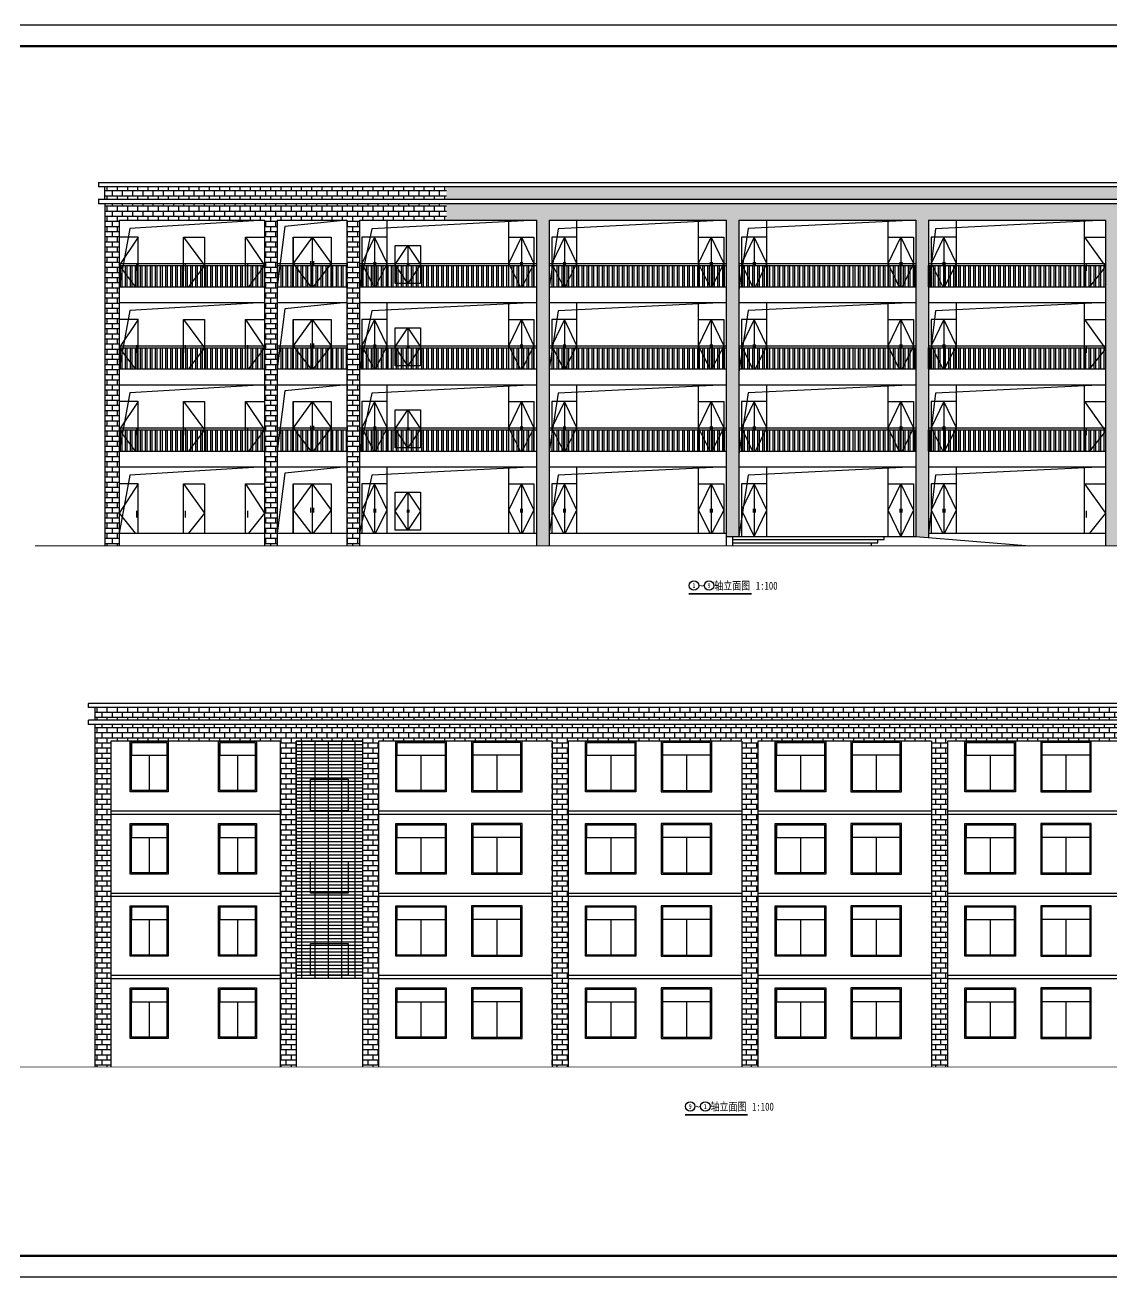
# Model space of a CAD drawing. Extents: x 28773 to 175644, y 7355 to 486294.
# Drawn here: x 76408 to 127974, y 68551 to 127951 of the extents above; entities that cross this region are included whole.
import ezdxf
from ezdxf.enums import TextEntityAlignment as Align

# ---------------------------------------------------------------- set-up
doc = ezdxf.new("R2010")
doc.units = 0
doc.header["$LTSCALE"] = 1000
doc.header["$MEASUREMENT"] = 0
for name, color, linetype in [('DIM_SYMB', 3, 'Continuous'), ('PUB_TEXT', 7, 'Continuous'), ('TWT_TITLE', 7, 'Continuous'), ('WALL', 2, 'Continuous')]:
    doc.layers.add(name, color=color, linetype=linetype)
doc.styles.add('-宋体', font='', dxfattribs={"width": 0.8})
doc.styles.get('-宋体').set_extended_font_data('SimSun')
pattern_1 = [(0, (0, 0), (0, 242.6208), []), (90, (0, 0), (-242.6208, 242.6208), [242.6208, -242.6208])]

msp = doc.modelspace()

# ---------------------------------------------------------------- hatches: boundary and pattern name
h = msp.add_hatch()
h.set_pattern_fill('AR-B816', color=253, scale=200)
h.set_pattern_definition(pattern_1)
h.paths.add_polyline_path([(85861, 119487), (80194, 119487), (80194, 103237), (80874, 103237), (80874, 118687), (85861, 118687)])
h.paths.add_polyline_path([(85861, 120287), (80194, 120287), (80194, 119687), (85861, 119687)])
h = msp.add_hatch()
h.set_pattern_fill('AR-B816', color=253, scale=200)
h.set_pattern_definition(pattern_1)
h.paths.add_polyline_path([(96396, 120287), (85861, 120287), (85861, 119687), (96396, 119687)])
h.paths.add_polyline_path([(96396, 119487), (85861, 119487), (85861, 118687), (87774, 118687), (87774, 103237), (88374, 103237), (88374, 118687), (91674, 118687), (91674, 103237), (92274, 103237), (92274, 118687), (96396, 118687)])
h = msp.add_hatch()
h.set_pattern_fill('AR-B816', color=253, scale=200)
h.set_pattern_definition(pattern_1)
h.paths.add_polyline_path([(105354, 119487), (96396, 119487), (96396, 118687), (100674, 118687), (100674, 103237), (101274, 103237), (101274, 118687), (105354, 118687)])
h.paths.add_polyline_path([(105354, 120287), (96396, 120287), (96396, 119687), (105354, 119687)])
h.paths.add_polyline_path([(141054, 120287), (105354, 120287), (105354, 119687), (141054, 119687)])
h.paths.add_polyline_path([(141054, 119487), (105354, 119487), (105354, 118687), (109674, 118687), (109674, 103687), (110274, 103687), (110274, 118687), (118674, 118687), (118674, 103687), (119274, 103637), (119274, 118687), (127674, 118687), (127674, 103237), (128274, 103237), (128274, 118687), (131574, 118687), (131574, 103237), (132174, 103237), (132174, 118687), (140374, 118687), (140374, 103237), (141054, 103237)])
h = msp.add_hatch()
h.set_pattern_fill('AR-B816', color=253, scale=200)
h.set_pattern_definition(pattern_1)
h.paths.add_polyline_path([(85059, 95565), (79713, 95565), (79713, 94965), (85059, 94965)])
h.paths.add_polyline_path([(85059, 94765), (79713, 94765), (79713, 78515), (80473, 78515), (80473, 93965), (85059, 93965)])
h = msp.add_hatch()
h.set_pattern_fill('AR-B816', color=253, scale=200)
h.set_pattern_definition(pattern_1)
h.paths.add_polyline_path([(97050, 94765), (85059, 94765), (85059, 93965), (88513, 93965), (88513, 78515), (89273, 78515), (89273, 93965), (92413, 93965), (92413, 82715), (92413, 78515), (93173, 78515), (93173, 93965), (97050, 93965)])
h.paths.add_polyline_path([(97050, 95565), (85059, 95565), (85059, 94965), (97050, 94965)])
h = msp.add_hatch()
h.set_pattern_fill('AR-B816', color=253, scale=200)
h.set_pattern_definition(pattern_1)
h.paths.add_polyline_path([(118591, 95565), (97050, 95565), (97050, 94965), (118591, 94965)])
h.paths.add_polyline_path([(118591, 94765), (97050, 94765), (97050, 93965), (101413, 93965), (101413, 78515), (102173, 78515), (102173, 93965), (110413, 93965), (110413, 78515), (111173, 78515), (111173, 93965), (118591, 93965)])
h = msp.add_hatch()
h.set_pattern_fill('AR-B816', color=253, scale=200)
h.set_pattern_definition(pattern_1)
h.paths.add_polyline_path([(136070, 95565), (118591, 95565), (118591, 94965), (136070, 94965)])
h.paths.add_polyline_path([(140573, 95565), (136070, 95565), (136070, 94965), (140573, 94965)])
h.paths.add_polyline_path([(140573, 94765), (136070, 94765), (136070, 93965), (139813, 93965), (139813, 78515), (140573, 78515)])
h.paths.add_polyline_path([(136070, 94765), (118591, 94765), (118591, 93965), (119413, 93965), (119413, 78515), (120173, 78515), (120173, 93965), (128413, 93965), (128413, 78515), (129173, 78515), (129173, 93965), (132313, 93965), (132313, 82715), (132313, 78515), (133073, 78515), (133073, 93965), (136070, 93965)])
h = msp.add_hatch()
h.set_pattern_fill('GRATE', color=253, scale=200)
h.set_pattern_definition([(0, (0, 0), (0, 158.75), []), (90, (0, 0), (-635, 4e-14), [])])
h.paths.add_polyline_path([(89273, 93965), (92413, 93965), (92413, 82715), (89273, 82715)])
at = {"layer": 'WALL', "ltscale": 10}
h = msp.add_hatch(dxfattribs=at)
h.set_pattern_fill('ANSI32', color=5, scale=50, angle=45, style=0)
h.set_pattern_definition([(90, (-11033308.64, 10249561.42), (-238.125, 1e-14), []), (90, (-11033229.26, 10249640.8), (-238.125, 1e-14), [])])
h.paths.add_polyline_path([(140374, 116537), (132174, 116537), (132174, 115537), (140374, 115537)])
h.paths.add_polyline_path([(131574, 116537), (128274, 116537), (128274, 115537), (131574, 115537)])
h.paths.add_polyline_path([(127674, 116537), (119274, 116537), (119274, 115537), (127674, 115537)])
h.paths.add_polyline_path([(118674, 116537), (110274, 116537), (110274, 115537), (118674, 115537)])
h.paths.add_polyline_path([(109674, 116537), (101274, 116537), (101274, 115537), (109674, 115537)])
h.paths.add_polyline_path([(100674, 116537), (92274, 116537), (92274, 115537), (100674, 115537)])
h.paths.add_polyline_path([(91674, 116537), (88374, 116537), (88374, 115537), (91674, 115537)])
h.paths.add_polyline_path([(87774, 116537), (80874, 116537), (80874, 115537), (87774, 115537)])
h = msp.add_hatch(dxfattribs=at)
h.set_pattern_fill('ANSI32', color=5, scale=50, angle=45, style=0)
h.set_pattern_definition([(90, (-11033308.64, 10245661.42), (-238.125, 1e-14), []), (90, (-11033229.26, 10245740.8), (-238.125, 1e-14), [])])
h.paths.add_polyline_path([(140374, 112637), (132174, 112637), (132174, 111637), (140374, 111637)])
h.paths.add_polyline_path([(131574, 112637), (128274, 112637), (128274, 111637), (131574, 111637)])
h.paths.add_polyline_path([(127674, 112637), (119274, 112637), (119274, 111637), (127674, 111637)])
h.paths.add_polyline_path([(118674, 112637), (110274, 112637), (110274, 111637), (118674, 111637)])
h.paths.add_polyline_path([(109674, 112637), (101274, 112637), (101274, 111637), (109674, 111637)])
h.paths.add_polyline_path([(100674, 112637), (92274, 112637), (92274, 111637), (100674, 111637)])
h.paths.add_polyline_path([(91674, 112637), (88374, 112637), (88374, 111637), (91674, 111637)])
h.paths.add_polyline_path([(87774, 112637), (80874, 112637), (80874, 111637), (87774, 111637)])
h = msp.add_hatch(dxfattribs=at)
h.set_pattern_fill('ANSI32', color=5, scale=50, angle=45, style=0)
h.set_pattern_definition([(90, (-11033308.64, 10241761.42), (-238.125, 1e-14), []), (90, (-11033229.26, 10241840.8), (-238.125, 1e-14), [])])
h.paths.add_polyline_path([(132174, 108737), (132174, 107737), (140374, 107737), (140374, 108737)])
h.paths.add_polyline_path([(128274, 108737), (128274, 107737), (131574, 107737), (131574, 108737)])
h.paths.add_polyline_path([(119274, 108737), (119274, 107737), (127674, 107737), (127674, 108737)])
h.paths.add_polyline_path([(110274, 108737), (110274, 107737), (118674, 107737), (118674, 108737)])
h.paths.add_polyline_path([(109674, 107737), (109674, 108737), (101274, 108737), (101274, 107737)])
h.paths.add_polyline_path([(100674, 107737), (100674, 108737), (92274, 108737), (92274, 107737)])
h.paths.add_polyline_path([(88374, 108737), (88374, 107737), (91674, 107737), (91674, 108737)])
h.paths.add_polyline_path([(87774, 107737), (87774, 108737), (80874, 108737), (80874, 107737)])

# ---------------------------------------------------------------- linework, layer by layer
at = {"const_width": 40}
for points in [[(80194, 103237), (80194, 119487), (79894, 119487), (79894, 119687), (80194, 119687), (80194, 120287), (79894, 120287), (79894, 120487), (141354, 120487), (141354, 120287), (141054, 120287), (141054, 119687), (141354, 119687), (141354, 119487), (141054, 119487), (141054, 103237)], [(79713, 78515), (79713, 94765), (79413, 94765), (79413, 94965), (79713, 94965), (79713, 95565), (79413, 95565), (79413, 95765), (140873, 95765), (140873, 95565), (140573, 95565), (140573, 94965), (140873, 94965), (140873, 94765), (140573, 94765), (140573, 78515)], [(144978, 78515), (75816, 78515)]]:
    msp.add_lwpolyline(points, dxfattribs=at)
for points in [[(93594, 117887), (93594, 118687)], [(99354, 117887), (99354, 118687)], [(102594, 117887), (102594, 118687)], [(108354, 117887), (108354, 118687)], [(111594, 117887), (111594, 118687)], [(117354, 117887), (117354, 118687)], [(120594, 117887), (120594, 118687)], [(126674, 117887), (126674, 118687)], [(89124, 117887), (89124, 115537)], [(90924, 117887), (90924, 115537)], [(94539, 116645), (94539, 116526)], [(94609, 116645), (94609, 116526)], [(93594, 113987), (93594, 114787)], [(99354, 113987), (99354, 114787)], [(102594, 113987), (102594, 114787)], [(108354, 113987), (108354, 114787)], [(111594, 113987), (111594, 114787)], [(117354, 113987), (117354, 114787)], [(120594, 113987), (120594, 114787)], [(126674, 113987), (126674, 114787)], [(89124, 113987), (89124, 111637)], [(90924, 113987), (90924, 111637)], [(94539, 112745), (94539, 112626)], [(94609, 112745), (94609, 112626)], [(93594, 110087), (93594, 110887)], [(99354, 110087), (99354, 110887)], [(102594, 110087), (102594, 110887)], [(108354, 110087), (108354, 110887)], [(111594, 110087), (111594, 110887)], [(117354, 110087), (117354, 110887)], [(120594, 110087), (120594, 110887)], [(126674, 110087), (126674, 110887)], [(89124, 110087), (89124, 107737)], [(90924, 110087), (90924, 107737)], [(94539, 108845), (94539, 108726)], [(94609, 108845), (94609, 108726)], [(93594, 106187), (93594, 106987)], [(99354, 106187), (99354, 106987)], [(102594, 106187), (102594, 106987)], [(108354, 106187), (108354, 106987)], [(111594, 106187), (111594, 106987)], [(117354, 106187), (117354, 106987)], [(120594, 106187), (120594, 106987)], [(126674, 106187), (126674, 106987)], [(89124, 106187), (89124, 103837)], [(90924, 106187), (90924, 103837)], [(94539, 104945), (94539, 104826)], [(94609, 104945), (94609, 104826)], [(109974, 103687), (109974, 103237)], [(116574, 103237), (116574, 103387), (116874, 103387), (116874, 103537), (117174, 103537), (117174, 103687)], [(118674, 103687), (124074, 103237)], [(80473, 90665), (88513, 90665)], [(80473, 90515), (88513, 90515)], [(93173, 90665), (101413, 90665)], [(93173, 90515), (101413, 90515)], [(102173, 90665), (110413, 90665)], [(102173, 90515), (110413, 90515)], [(111173, 90665), (119413, 90665)], [(111173, 90515), (119413, 90515)], [(120173, 90665), (128413, 90665)], [(120173, 90515), (128413, 90515)], [(80473, 86765), (88513, 86765)], [(93173, 86765), (101413, 86765)], [(102173, 86765), (110413, 86765)], [(111173, 86765), (119413, 86765)], [(120173, 86765), (128413, 86765)], [(80473, 86615), (88513, 86615)], [(93173, 86615), (101413, 86615)], [(102173, 86615), (110413, 86615)], [(111173, 86615), (119413, 86615)], [(120173, 86615), (128413, 86615)], [(80473, 82865), (88513, 82865)], [(80473, 82715), (88513, 82715)], [(93173, 82865), (101413, 82865)], [(93173, 82715), (101413, 82715)], [(102173, 82865), (110413, 82865)], [(102173, 82715), (110413, 82715)], [(111173, 82865), (119413, 82865)], [(111173, 82715), (119413, 82715)], [(120173, 82865), (128413, 82865)], [(120173, 82715), (128413, 82715)]]:
    msp.add_lwpolyline(points)
msp.add_lwpolyline([(89273, 93965), (92413, 93965), (92413, 82715), (89273, 82715)], close=True)
at = {"layer": 'DIM_SYMB', "color": 3, "const_width": 70}
for points in [[(107894, 100961), (110877, 100961)], [(107716, 76244), (110699, 76244)]]:
    msp.add_lwpolyline(points, dxfattribs=at)
at = {"layer": 'PUB_TEXT', "color": 3}
for centre in [(108144, 101358), (108860, 101358), (107966, 76641), (108682, 76641)]:
    msp.add_circle(centre, 225, dxfattribs=at)
at = {"layer": 'TWT_TITLE'}
msp.add_lwpolyline([(70544, 68551), (154644, 68551), (154644, 127951), (70544, 127951)], close=True, dxfattribs=at)
at = {"layer": 'TWT_TITLE', "const_width": 100}
msp.add_lwpolyline([(73044, 69551), (153644, 69551), (153644, 126951), (73044, 126951)], close=True, dxfattribs=at)
at = {"layer": 'WALL', "ltscale": 10}
for p, q in [((79894, 120487), (141354, 120487)), ((79894, 120487), (79894, 120287)), ((79894, 120287), (141354, 120287)), ((80194, 120487), (141354, 120487)), ((80194, 120487), (141354, 120487)), ((80194, 120487), (141354, 120487)), ((80194, 119687), (80194, 120287)), ((79894, 119687), (80194, 119687)), ((79894, 119687), (141354, 119687)), ((79894, 119687), (79894, 119487)), ((79894, 119487), (141354, 119487)), ((80194, 119487), (80194, 103237)), ((80874, 118687), (87774, 118687)), ((80874, 118687), (80874, 103237)), ((87774, 118687), (87774, 103237)), ((88374, 118687), (91674, 118687)), ((88374, 118687), (88374, 103237)), ((91674, 118687), (91674, 103237)), ((92274, 118687), (100674, 118687)), ((92274, 118687), (92274, 103237)), ((100674, 118687), (100674, 103237)), ((101274, 118687), (109674, 118687)), ((101274, 118687), (101274, 103237)), ((109674, 118687), (109674, 103237)), ((110274, 118687), (118674, 118687)), ((110274, 118687), (110274, 103687)), ((118674, 118687), (118674, 103687)), ((119274, 118687), (127674, 118687)), ((119274, 118687), (119274, 103637)), ((127674, 118687), (127674, 103237)), ((80874, 114787), (87774, 114787)), ((88374, 114787), (91674, 114787)), ((92274, 114787), (100674, 114787)), ((101274, 114787), (109674, 114787)), ((110274, 114787), (118674, 114787)), ((119274, 114787), (127674, 114787)), ((80874, 110887), (87774, 110887)), ((88374, 110887), (91674, 110887)), ((92274, 110887), (100674, 110887)), ((101274, 110887), (109674, 110887)), ((110274, 110887), (118674, 110887)), ((119274, 110887), (127674, 110887)), ((80874, 106987), (87774, 106987)), ((88374, 106987), (91674, 106987)), ((92274, 106987), (100674, 106987)), ((101274, 106987), (109674, 106987)), ((110274, 106987), (118674, 106987)), ((119274, 106987), (127674, 106987)), ((80874, 103837), (87774, 103837)), ((88374, 103837), (91674, 103837)), ((92274, 103837), (100674, 103837)), ((101274, 103837), (109674, 103837)), ((109674, 103687), (118674, 103687)), ((119274, 103837), (127674, 103837)), ((140573, 95765), (79413, 95765)), ((140573, 95765), (79413, 95765)), ((140573, 95765), (79413, 95765)), ((140873, 95765), (79413, 95765)), ((79413, 95565), (79413, 95765)), ((140873, 95565), (79413, 95565)), ((79713, 95565), (79713, 94965)), ((140873, 94965), (79413, 94965)), ((79413, 94765), (79413, 94965)), ((140873, 94765), (79413, 94765)), ((79713, 94765), (79713, 78515)), ((88513, 93965), (80473, 93965)), ((80473, 93965), (80473, 78515)), ((88513, 93965), (88513, 78515)), ((92413, 93965), (89273, 93965)), ((89273, 93965), (89273, 78515)), ((92413, 93965), (92413, 78515)), ((101413, 93965), (93173, 93965)), ((93173, 93965), (93173, 78515)), ((101413, 93965), (101413, 78515)), ((110413, 93965), (102173, 93965)), ((102173, 93965), (102173, 78515)), ((110413, 93965), (110413, 78515)), ((119413, 93965), (111173, 93965)), ((111173, 93965), (111173, 78515)), ((119413, 93965), (119413, 78515)), ((128413, 93965), (120173, 93965)), ((120173, 93965), (120173, 78515))]:
    msp.add_line(p, q, dxfattribs=at)
at = {"layer": 'WALL', "color": 5, "ltscale": 10}
for p, q in [((80874, 116637), (87774, 116637)), ((80874, 116537), (87774, 116537)), ((88374, 116637), (91674, 116637)), ((88374, 116537), (91674, 116537)), ((92274, 116637), (100674, 116637)), ((92274, 116537), (100674, 116537)), ((101274, 116637), (109674, 116637)), ((101274, 116537), (109674, 116537)), ((110274, 116637), (118674, 116637)), ((110274, 116537), (118674, 116537)), ((119274, 116637), (127674, 116637)), ((119274, 116537), (127674, 116537)), ((80874, 115537), (87774, 115537)), ((88374, 115537), (91674, 115537)), ((92274, 115537), (100674, 115537)), ((101274, 115537), (109674, 115537)), ((110274, 115537), (118674, 115537)), ((119274, 115537), (127674, 115537)), ((80874, 112737), (87774, 112737)), ((80874, 112637), (87774, 112637)), ((88374, 112737), (91674, 112737)), ((88374, 112637), (91674, 112637)), ((92274, 112737), (100674, 112737)), ((92274, 112637), (100674, 112637)), ((101274, 112737), (109674, 112737)), ((101274, 112637), (109674, 112637)), ((110274, 112737), (118674, 112737)), ((110274, 112637), (118674, 112637)), ((119274, 112737), (127674, 112737)), ((119274, 112637), (127674, 112637)), ((80874, 111637), (87774, 111637)), ((88374, 111637), (91674, 111637)), ((92274, 111637), (100674, 111637)), ((101274, 111637), (109674, 111637)), ((110274, 111637), (118674, 111637)), ((119274, 111637), (127674, 111637)), ((80874, 108837), (87774, 108837)), ((80874, 108737), (87774, 108737)), ((88374, 108837), (91674, 108837)), ((88374, 108737), (91674, 108737)), ((92274, 108837), (100674, 108837)), ((92274, 108737), (100674, 108737)), ((101274, 108837), (109674, 108837)), ((101274, 108737), (109674, 108737)), ((110274, 108837), (118674, 108837)), ((110274, 108737), (118674, 108737)), ((119274, 108837), (127674, 108837)), ((119274, 108737), (127674, 108737)), ((80874, 107737), (87774, 107737)), ((88374, 107737), (91674, 107737)), ((92274, 107737), (100674, 107737)), ((101274, 107737), (109674, 107737)), ((110274, 107737), (118674, 107737)), ((119274, 107737), (127674, 107737))]:
    msp.add_line(p, q, dxfattribs=at)
at = {"layer": 'WALL', "color": 7, "ltscale": 10}
for p, q in [((109674, 103687), (118674, 103687)), ((109974, 103537), (117174, 103537)), ((109974, 103387), (116874, 103387))]:
    msp.add_line(p, q, dxfattribs=at)
at = {"layer": 'WALL', "color": 4, "ltscale": 10}
for p, q in [((81453, 93905), (81453, 93305)), ((85653, 93905), (85653, 93305)), ((94053, 93905), (94053, 93305)), ((99933, 93905), (99933, 93305)), ((103053, 93905), (103053, 93305)), ((108933, 93905), (108933, 93305)), ((112053, 93905), (112053, 93305)), ((117933, 93905), (117933, 93305)), ((121053, 93905), (121053, 93305)), ((126933, 93905), (126933, 93305)), ((81453, 93305), (83133, 93305)), ((82293, 93305), (82293, 91625)), ((85653, 93305), (87333, 93305)), ((86493, 93305), (86493, 91625)), ((94053, 93305), (96333, 93305)), ((95193, 93305), (95193, 91625)), ((99933, 93305), (97653, 93305)), ((98793, 93305), (98793, 91625)), ((103053, 93305), (105333, 93305)), ((104193, 93305), (104193, 91625)), ((108933, 93305), (106653, 93305)), ((107793, 93305), (107793, 91625)), ((112053, 93305), (114333, 93305)), ((113193, 93305), (113193, 91625)), ((117933, 93305), (115653, 93305)), ((116793, 93305), (116793, 91625)), ((121053, 93305), (123333, 93305)), ((122193, 93305), (122193, 91625)), ((126933, 93305), (124653, 93305)), ((125793, 93305), (125793, 91625)), ((81453, 90005), (81453, 89405)), ((85653, 90005), (85653, 89405)), ((94053, 90005), (94053, 89405)), ((99933, 90005), (99933, 89405)), ((103053, 90005), (103053, 89405)), ((108933, 90005), (108933, 89405)), ((112053, 90005), (112053, 89405)), ((117933, 90005), (117933, 89405)), ((121053, 90005), (121053, 89405)), ((126933, 90005), (126933, 89405)), ((81453, 89405), (83133, 89405)), ((82293, 89405), (82293, 87725)), ((85653, 89405), (87333, 89405)), ((86493, 89405), (86493, 87725)), ((94053, 89405), (96333, 89405)), ((95193, 89405), (95193, 87725)), ((99933, 89405), (97653, 89405)), ((98793, 89405), (98793, 87725)), ((103053, 89405), (105333, 89405)), ((104193, 89405), (104193, 87725)), ((108933, 89405), (106653, 89405)), ((107793, 89405), (107793, 87725)), ((112053, 89405), (114333, 89405)), ((113193, 89405), (113193, 87725)), ((117933, 89405), (115653, 89405)), ((116793, 89405), (116793, 87725)), ((121053, 89405), (123333, 89405)), ((122193, 89405), (122193, 87725)), ((126933, 89405), (124653, 89405)), ((125793, 89405), (125793, 87725)), ((81453, 86105), (81453, 85505)), ((85653, 86105), (85653, 85505)), ((94053, 86105), (94053, 85505)), ((99933, 86105), (99933, 85505)), ((103053, 86105), (103053, 85505)), ((108933, 86105), (108933, 85505)), ((112053, 86105), (112053, 85505)), ((117933, 86105), (117933, 85505)), ((121053, 86105), (121053, 85505)), ((126933, 86105), (126933, 85505)), ((81453, 85505), (83133, 85505)), ((82293, 85505), (82293, 83825)), ((85653, 85505), (87333, 85505)), ((86493, 85505), (86493, 83825)), ((94053, 85505), (96333, 85505)), ((95193, 85505), (95193, 83825)), ((99933, 85505), (97653, 85505)), ((98793, 85505), (98793, 83825)), ((103053, 85505), (105333, 85505)), ((104193, 85505), (104193, 83825)), ((108933, 85505), (106653, 85505)), ((107793, 85505), (107793, 83825)), ((112053, 85505), (114333, 85505)), ((113193, 85505), (113193, 83825)), ((117933, 85505), (115653, 85505)), ((116793, 85505), (116793, 83825)), ((121053, 85505), (123333, 85505)), ((122193, 85505), (122193, 83825)), ((126933, 85505), (124653, 85505)), ((125793, 85505), (125793, 83825)), ((81453, 82205), (81453, 81605)), ((85653, 82205), (85653, 81605)), ((94053, 82205), (94053, 81605)), ((99933, 82205), (99933, 81605)), ((103053, 82205), (103053, 81605)), ((108933, 82205), (108933, 81605)), ((112053, 82205), (112053, 81605)), ((117933, 82205), (117933, 81605)), ((121053, 82205), (121053, 81605)), ((126933, 82205), (126933, 81605)), ((81453, 81605), (83133, 81605)), ((82293, 81605), (82293, 79925)), ((85653, 81605), (87333, 81605)), ((86493, 81605), (86493, 79925)), ((94053, 81605), (96333, 81605)), ((95193, 81605), (95193, 79925)), ((99933, 81605), (97653, 81605)), ((98793, 81605), (98793, 79925)), ((103053, 81605), (105333, 81605)), ((104193, 81605), (104193, 79925)), ((108933, 81605), (106653, 81605)), ((107793, 81605), (107793, 79925)), ((112053, 81605), (114333, 81605)), ((113193, 81605), (113193, 79925)), ((117933, 81605), (115653, 81605)), ((116793, 81605), (116793, 79925)), ((121053, 81605), (123333, 81605)), ((122193, 81605), (122193, 79925)), ((126933, 81605), (124653, 81605)), ((125793, 81605), (125793, 79925))]:
    msp.add_line(p, q, dxfattribs=at)
at = {"layer": 'WALL', "ltscale": 10}
for points in [[(87774, 118687), (81385, 118299), (80874, 115537)], [(91674, 118687), (88741, 118390), (88374, 115537)], [(100674, 118687), (92860, 118287), (92274, 115537)], [(109674, 118687), (101704, 118287), (101274, 115537)], [(118674, 118687), (110712, 118300), (110274, 115387)], [(127674, 118687), (119598, 118288), (119274, 115537)], [(87774, 114787), (81385, 114399), (80874, 111637)], [(91674, 114787), (88741, 114490), (88374, 111637)], [(100674, 114787), (92860, 114387), (92274, 111637)], [(109674, 114787), (101704, 114387), (101274, 111637)], [(118674, 114787), (110712, 114400), (110274, 111487)], [(127674, 114787), (119598, 114388), (119274, 111637)], [(87774, 110887), (81385, 110499), (80874, 107737)], [(91674, 110887), (88741, 110590), (88374, 107737)], [(100674, 110887), (92860, 110487), (92274, 107737)], [(109674, 110887), (101704, 110487), (101274, 107737)], [(118674, 110887), (110712, 110500), (110274, 107587)], [(127674, 110887), (119598, 110488), (119274, 107737)], [(87774, 106987), (81385, 106599), (80874, 103837)], [(91674, 106987), (88741, 106690), (88374, 103837)], [(100674, 106987), (92860, 106587), (92274, 103837)], [(109674, 106987), (101704, 106587), (101274, 103837)], [(118674, 106987), (110712, 106600), (110274, 103687)], [(127674, 106987), (119598, 106588), (119274, 103837)]]:
    msp.add_lwpolyline(points, dxfattribs=at)
at = {"layer": 'WALL', "color": 4, "ltscale": 10}
for points in [[(81774, 115537), (81774, 117887), (80874, 117887), (80874, 115537)], [(81774, 117887), (80874, 116537), (81634, 115537)], [(83924, 115537), (83924, 117887), (84924, 117887), (84924, 115537)], [(83924, 117887), (84924, 116537), (84164, 115537)], [(86874, 115537), (86874, 117887), (87774, 117887), (87774, 115537)], [(86874, 117887), (87774, 116537), (87014, 115537)], [(89124, 115537), (89124, 117887), (90924, 117887), (90924, 115537)], [(90024, 117887), (89124, 116637), (89967, 115537)], [(90024, 117887), (90024, 115537)], [(90024, 117887), (90924, 116637), (90081, 115537)], [(93594, 115537), (93594, 117887), (92394, 117887), (92394, 115537)], [(92994, 117887), (92394, 116637), (92956, 115537)], [(92994, 117887), (92994, 115537)], [(93032, 115537), (93594, 116637), (92994, 117887)], [(99354, 115537), (99354, 117887), (100554, 117887), (100554, 115537)], [(99916, 115537), (99354, 116637), (99954, 117887)], [(99954, 117887), (99954, 115537)], [(99954, 117887), (100554, 116637), (99992, 115537)], [(102594, 115537), (102594, 117887), (101394, 117887), (101394, 115537)], [(101994, 117887), (101394, 116637), (101956, 115537)], [(101994, 117887), (101994, 115537)], [(102032, 115537), (102594, 116637), (101994, 117887)], [(108354, 115537), (108354, 117887), (109554, 117887), (109554, 115537)], [(108916, 115537), (108354, 116637), (108954, 117887)], [(108954, 117887), (108954, 115537)], [(108954, 117887), (109554, 116637), (108992, 115537)], [(111594, 115537), (111594, 117887), (110394, 117887), (110394, 115537)], [(110994, 117887), (110394, 116637), (110922, 115537)], [(110994, 117887), (110994, 115537)], [(111066, 115537), (111594, 116637), (110994, 117887)], [(117354, 115537), (117354, 117887), (118554, 117887), (118554, 115537)], [(117882, 115537), (117354, 116637), (117954, 117887)], [(117954, 117887), (117954, 115537)], [(117954, 117887), (118554, 116637), (118026, 115537)], [(120594, 115537), (120594, 117887), (119394, 117887), (119394, 115537)], [(119994, 117887), (119394, 116637), (119956, 115537)], [(119994, 117887), (119994, 115537)], [(120032, 115537), (120594, 116637), (119994, 117887)], [(126674, 115537), (126674, 117887), (127674, 117887), (127674, 115537)], [(126674, 117887), (127674, 116487), (126914, 115537)], [(94574, 117487), (94574, 115687), (93974, 116587), (94574, 117487), (95174, 116587), (94574, 115687)], [(81691, 116658), (81691, 116292)], [(84007, 116658), (84007, 116292)], [(86957, 116658), (86957, 116292)], [(89957, 116740), (89957, 116529)], [(90091, 116740), (90091, 116529)], [(92948, 116695), (92948, 116527)], [(93040, 116695), (93040, 116527)], [(99908, 116695), (99908, 116527)], [(100000, 116695), (100000, 116527)], [(101948, 116695), (101948, 116527)], [(102040, 116695), (102040, 116527)], [(108908, 116695), (108908, 116527)], [(109000, 116695), (109000, 116527)], [(110948, 116695), (110948, 116527)], [(111040, 116695), (111040, 116527)], [(117908, 116695), (117908, 116527)], [(118000, 116695), (118000, 116527)], [(119948, 116695), (119948, 116527)], [(120040, 116695), (120040, 116527)], [(126757, 116608), (126757, 116292)], [(81774, 111637), (81774, 113987), (80874, 113987), (80874, 111637)], [(81774, 113987), (80874, 112637), (81634, 111637)], [(83924, 111637), (83924, 113987), (84924, 113987), (84924, 111637)], [(83924, 113987), (84924, 112637), (84164, 111637)], [(86874, 111637), (86874, 113987), (87774, 113987), (87774, 111637)], [(86874, 113987), (87774, 112637), (87014, 111637)], [(89124, 111637), (89124, 113987), (90924, 113987), (90924, 111637)], [(90024, 113987), (89124, 112737), (89967, 111637)], [(90024, 113987), (90024, 111637)], [(90024, 113987), (90924, 112737), (90081, 111637)], [(93594, 111637), (93594, 113987), (92394, 113987), (92394, 111637)], [(92994, 113987), (92394, 112737), (92956, 111637)], [(92994, 113987), (92994, 111637)], [(93032, 111637), (93594, 112737), (92994, 113987)], [(94574, 113587), (94574, 111787), (93974, 112687), (94574, 113587), (95174, 112687), (94574, 111787)], [(99354, 111637), (99354, 113987), (100554, 113987), (100554, 111637)], [(99916, 111637), (99354, 112737), (99954, 113987)], [(99954, 113987), (99954, 111637)], [(99954, 113987), (100554, 112737), (99992, 111637)], [(102594, 111637), (102594, 113987), (101394, 113987), (101394, 111637)], [(101994, 113987), (101394, 112737), (101956, 111637)], [(101994, 113987), (101994, 111637)], [(102032, 111637), (102594, 112737), (101994, 113987)], [(108354, 111637), (108354, 113987), (109554, 113987), (109554, 111637)], [(108916, 111637), (108354, 112737), (108954, 113987)], [(108954, 113987), (108954, 111637)], [(108954, 113987), (109554, 112737), (108992, 111637)], [(111594, 111637), (111594, 113987), (110394, 113987), (110394, 111637)], [(110994, 113987), (110394, 112737), (110922, 111637)], [(110994, 113987), (110994, 111637)], [(111066, 111637), (111594, 112737), (110994, 113987)], [(117354, 111637), (117354, 113987), (118554, 113987), (118554, 111637)], [(117882, 111637), (117354, 112737), (117954, 113987)], [(117954, 113987), (117954, 111637)], [(117954, 113987), (118554, 112737), (118026, 111637)], [(120594, 111637), (120594, 113987), (119394, 113987), (119394, 111637)], [(119994, 113987), (119394, 112737), (119956, 111637)], [(119994, 113987), (119994, 111637)], [(120032, 111637), (120594, 112737), (119994, 113987)], [(126674, 111637), (126674, 113987), (127674, 113987), (127674, 111637)], [(126674, 113987), (127674, 112587), (126914, 111637)], [(81691, 112758), (81691, 112392)], [(84007, 112758), (84007, 112392)], [(86957, 112758), (86957, 112392)], [(89957, 112840), (89957, 112629)], [(90091, 112840), (90091, 112629)], [(92948, 112795), (92948, 112627)], [(93040, 112795), (93040, 112627)], [(99908, 112795), (99908, 112627)], [(100000, 112795), (100000, 112627)], [(101948, 112795), (101948, 112627)], [(102040, 112795), (102040, 112627)], [(108908, 112795), (108908, 112627)], [(109000, 112795), (109000, 112627)], [(110948, 112795), (110948, 112627)], [(111040, 112795), (111040, 112627)], [(117908, 112795), (117908, 112627)], [(118000, 112795), (118000, 112627)], [(119948, 112795), (119948, 112627)], [(120040, 112795), (120040, 112627)], [(126757, 112708), (126757, 112392)], [(81774, 107737), (81774, 110087), (80874, 110087), (80874, 107737)], [(81774, 110087), (80874, 108737), (81634, 107737)], [(83924, 107737), (83924, 110087), (84924, 110087), (84924, 107737)], [(83924, 110087), (84924, 108737), (84164, 107737)], [(86874, 107737), (86874, 110087), (87774, 110087), (87774, 107737)], [(86874, 110087), (87774, 108737), (87014, 107737)], [(89124, 107737), (89124, 110087), (90924, 110087), (90924, 107737)], [(90024, 110087), (89124, 108837), (89967, 107737)], [(90024, 110087), (90024, 107737)], [(90024, 110087), (90924, 108837), (90081, 107737)], [(93594, 107737), (93594, 110087), (92394, 110087), (92394, 107737)], [(92994, 110087), (92394, 108837), (92956, 107737)], [(92994, 110087), (92994, 107737)], [(93032, 107737), (93594, 108837), (92994, 110087)], [(99354, 107737), (99354, 110087), (100554, 110087), (100554, 107737)], [(99916, 107737), (99354, 108837), (99954, 110087)], [(99954, 110087), (99954, 107737)], [(99954, 110087), (100554, 108837), (99992, 107737)], [(102594, 107737), (102594, 110087), (101394, 110087), (101394, 107737)], [(101994, 110087), (101394, 108837), (101956, 107737)], [(101994, 110087), (101994, 107737)], [(102032, 107737), (102594, 108837), (101994, 110087)], [(108354, 107737), (108354, 110087), (109554, 110087), (109554, 107737)], [(108916, 107737), (108354, 108837), (108954, 110087)], [(108954, 110087), (108954, 107737)], [(108954, 110087), (109554, 108837), (108992, 107737)], [(111594, 107737), (111594, 110087), (110394, 110087), (110394, 107737)], [(110994, 110087), (110394, 108837), (110922, 107737)], [(110994, 110087), (110994, 107737)], [(111066, 107737), (111594, 108837), (110994, 110087)], [(117354, 107737), (117354, 110087), (118554, 110087), (118554, 107737)], [(117882, 107737), (117354, 108837), (117954, 110087)], [(117954, 110087), (117954, 107737)], [(117954, 110087), (118554, 108837), (118026, 107737)], [(120594, 107737), (120594, 110087), (119394, 110087), (119394, 107737)], [(119994, 110087), (119394, 108837), (119956, 107737)], [(119994, 110087), (119994, 107737)], [(120032, 107737), (120594, 108837), (119994, 110087)], [(126674, 107737), (126674, 110087), (127674, 110087), (127674, 107737)], [(126674, 110087), (127674, 108687), (126914, 107737)], [(94574, 109687), (94574, 107887), (93974, 108787), (94574, 109687), (95174, 108787), (94574, 107887)], [(81691, 108858), (81691, 108492)], [(84007, 108858), (84007, 108492)], [(86957, 108858), (86957, 108492)], [(89957, 108940), (89957, 108729)], [(90091, 108940), (90091, 108729)], [(92948, 108895), (92948, 108727)], [(93040, 108895), (93040, 108727)], [(99908, 108895), (99908, 108727)], [(100000, 108895), (100000, 108727)], [(101948, 108895), (101948, 108727)], [(102040, 108895), (102040, 108727)], [(108908, 108895), (108908, 108727)], [(109000, 108895), (109000, 108727)], [(110948, 108895), (110948, 108727)], [(111040, 108895), (111040, 108727)], [(117908, 108895), (117908, 108727)], [(118000, 108895), (118000, 108727)], [(119948, 108895), (119948, 108727)], [(120040, 108895), (120040, 108727)], [(126757, 108808), (126757, 108492)], [(81774, 103837), (81774, 106187), (80874, 106187), (80874, 103837)], [(81774, 106187), (80874, 104787), (81634, 103837)], [(83924, 103837), (83924, 106187), (84924, 106187), (84924, 103837)], [(83924, 106187), (84924, 104787), (84164, 103837)], [(86874, 103837), (86874, 106187), (87774, 106187), (87774, 103837)], [(86874, 106187), (87774, 104787), (87014, 103837)], [(89124, 103837), (89124, 106187), (90924, 106187), (90924, 103837)], [(90024, 106187), (89124, 104937), (89967, 103837)], [(90024, 106187), (90024, 103837)], [(90024, 106187), (90924, 104937), (90081, 103837)], [(93594, 103837), (93594, 106187), (92394, 106187), (92394, 103837)], [(92994, 106187), (92394, 104937), (92956, 103837)], [(92994, 106187), (92994, 103837)], [(93032, 103837), (93594, 104937), (92994, 106187)], [(94574, 105787), (94574, 103987), (93974, 104887), (94574, 105787), (95174, 104887), (94574, 103987)], [(99354, 103837), (99354, 106187), (100554, 106187), (100554, 103837)], [(99916, 103837), (99354, 104937), (99954, 106187)], [(99954, 106187), (99954, 103837)], [(99954, 106187), (100554, 104937), (99992, 103837)], [(102594, 103837), (102594, 106187), (101394, 106187), (101394, 103837)], [(101994, 106187), (101394, 104937), (101956, 103837)], [(101994, 106187), (101994, 103837)], [(102032, 103837), (102594, 104937), (101994, 106187)], [(108354, 103837), (108354, 106187), (109554, 106187), (109554, 103837)], [(108916, 103837), (108354, 104937), (108954, 106187)], [(108954, 106187), (108954, 103837)], [(108954, 106187), (109554, 104937), (108992, 103837)], [(111594, 103687), (111594, 106187), (110394, 106187), (110394, 103687)], [(110994, 106187), (110394, 104937), (110994, 103687)], [(110994, 106187), (110994, 103687)], [(110994, 103687), (111594, 104937), (110994, 106187)], [(117354, 103687), (117354, 106187), (118554, 106187), (118554, 103687)], [(117954, 103687), (117354, 104937), (117954, 106187)], [(117954, 106187), (117954, 103687)], [(117954, 106187), (118554, 104937), (117954, 103687)], [(120594, 103837), (120594, 106187), (119394, 106187), (119394, 103837)], [(119994, 106187), (119394, 104937), (119956, 103837)], [(119994, 106187), (119994, 103837)], [(120032, 103837), (120594, 104937), (119994, 106187)], [(126674, 103837), (126674, 106187), (127674, 106187), (127674, 103837)], [(126674, 106187), (127674, 104787), (126914, 103837)], [(81691, 104908), (81691, 104592)], [(84007, 104908), (84007, 104592)], [(86957, 104908), (86957, 104592)], [(89957, 105040), (89957, 104829)], [(90091, 105040), (90091, 104829)], [(92948, 104995), (92948, 104827)], [(93040, 104995), (93040, 104827)], [(99908, 104995), (99908, 104827)], [(100000, 104995), (100000, 104827)], [(101948, 104995), (101948, 104827)], [(102040, 104995), (102040, 104827)], [(108908, 104995), (108908, 104827)], [(109000, 104995), (109000, 104827)], [(110948, 104995), (110948, 104827)], [(111040, 104995), (111040, 104827)], [(117908, 104995), (117908, 104827)], [(118000, 104995), (118000, 104827)], [(119948, 104995), (119948, 104827)], [(120040, 104995), (120040, 104827)], [(126757, 104908), (126757, 104592)]]:
    msp.add_lwpolyline(points, dxfattribs=at)
for points in [[(93974, 117487), (95174, 117487), (95174, 115687), (93974, 115687)], [(93974, 113587), (95174, 113587), (95174, 111787), (93974, 111787)], [(93974, 109687), (95174, 109687), (95174, 107887), (93974, 107887)], [(93974, 105787), (95174, 105787), (95174, 103987), (93974, 103987)], [(81393, 93965), (83193, 93965), (83193, 91565), (81393, 91565)], [(81453, 93905), (83133, 93905), (83133, 91625), (81453, 91625)], [(85593, 93965), (87393, 93965), (87393, 91565), (85593, 91565)], [(85653, 93905), (87333, 93905), (87333, 91625), (85653, 91625)], [(93993, 93965), (96393, 93965), (96393, 91565), (93993, 91565)], [(94053, 93905), (96333, 93905), (96333, 91625), (94053, 91625)], [(99993, 93965), (97593, 93965), (97593, 91565), (99993, 91565)], [(99933, 93905), (97653, 93905), (97653, 91625), (99933, 91625)], [(102993, 93965), (105393, 93965), (105393, 91565), (102993, 91565)], [(103053, 93905), (105333, 93905), (105333, 91625), (103053, 91625)], [(108993, 93965), (106593, 93965), (106593, 91565), (108993, 91565)], [(108933, 93905), (106653, 93905), (106653, 91625), (108933, 91625)], [(111993, 93965), (114393, 93965), (114393, 91565), (111993, 91565)], [(112053, 93905), (114333, 93905), (114333, 91625), (112053, 91625)], [(117993, 93965), (115593, 93965), (115593, 91565), (117993, 91565)], [(117933, 93905), (115653, 93905), (115653, 91625), (117933, 91625)], [(120993, 93965), (123393, 93965), (123393, 91565), (120993, 91565)], [(121053, 93905), (123333, 93905), (123333, 91625), (121053, 91625)], [(126993, 93965), (124593, 93965), (124593, 91565), (126993, 91565)], [(126933, 93905), (124653, 93905), (124653, 91625), (126933, 91625)], [(89944, 92165), (91744, 92165), (91744, 90665), (89944, 90665)], [(81393, 90065), (83193, 90065), (83193, 87665), (81393, 87665)], [(81453, 90005), (83133, 90005), (83133, 87725), (81453, 87725)], [(85593, 90065), (87393, 90065), (87393, 87665), (85593, 87665)], [(85653, 90005), (87333, 90005), (87333, 87725), (85653, 87725)], [(93993, 90065), (96393, 90065), (96393, 87665), (93993, 87665)], [(94053, 90005), (96333, 90005), (96333, 87725), (94053, 87725)], [(99993, 90065), (97593, 90065), (97593, 87665), (99993, 87665)], [(99933, 90005), (97653, 90005), (97653, 87725), (99933, 87725)], [(102993, 90065), (105393, 90065), (105393, 87665), (102993, 87665)], [(103053, 90005), (105333, 90005), (105333, 87725), (103053, 87725)], [(108993, 90065), (106593, 90065), (106593, 87665), (108993, 87665)], [(108933, 90005), (106653, 90005), (106653, 87725), (108933, 87725)], [(111993, 90065), (114393, 90065), (114393, 87665), (111993, 87665)], [(112053, 90005), (114333, 90005), (114333, 87725), (112053, 87725)], [(117993, 90065), (115593, 90065), (115593, 87665), (117993, 87665)], [(117933, 90005), (115653, 90005), (115653, 87725), (117933, 87725)], [(120993, 90065), (123393, 90065), (123393, 87665), (120993, 87665)], [(121053, 90005), (123333, 90005), (123333, 87725), (121053, 87725)], [(126993, 90065), (124593, 90065), (124593, 87665), (126993, 87665)], [(126933, 90005), (124653, 90005), (124653, 87725), (126933, 87725)], [(89944, 88265), (91744, 88265), (91744, 86765), (89944, 86765)], [(81393, 86165), (83193, 86165), (83193, 83765), (81393, 83765)], [(85593, 86165), (87393, 86165), (87393, 83765), (85593, 83765)], [(93993, 86165), (96393, 86165), (96393, 83765), (93993, 83765)], [(99993, 86165), (97593, 86165), (97593, 83765), (99993, 83765)], [(102993, 86165), (105393, 86165), (105393, 83765), (102993, 83765)], [(108993, 86165), (106593, 86165), (106593, 83765), (108993, 83765)], [(111993, 86165), (114393, 86165), (114393, 83765), (111993, 83765)], [(117993, 86165), (115593, 86165), (115593, 83765), (117993, 83765)], [(120993, 86165), (123393, 86165), (123393, 83765), (120993, 83765)], [(126993, 86165), (124593, 86165), (124593, 83765), (126993, 83765)], [(81453, 86105), (83133, 86105), (83133, 83825), (81453, 83825)], [(85653, 86105), (87333, 86105), (87333, 83825), (85653, 83825)], [(94053, 86105), (96333, 86105), (96333, 83825), (94053, 83825)], [(99933, 86105), (97653, 86105), (97653, 83825), (99933, 83825)], [(103053, 86105), (105333, 86105), (105333, 83825), (103053, 83825)], [(108933, 86105), (106653, 86105), (106653, 83825), (108933, 83825)], [(112053, 86105), (114333, 86105), (114333, 83825), (112053, 83825)], [(117933, 86105), (115653, 86105), (115653, 83825), (117933, 83825)], [(121053, 86105), (123333, 86105), (123333, 83825), (121053, 83825)], [(126933, 86105), (124653, 86105), (124653, 83825), (126933, 83825)], [(89944, 84365), (91744, 84365), (91744, 82865), (89944, 82865)], [(81393, 82265), (83193, 82265), (83193, 79865), (81393, 79865)], [(81453, 82205), (83133, 82205), (83133, 79925), (81453, 79925)], [(85593, 82265), (87393, 82265), (87393, 79865), (85593, 79865)], [(85653, 82205), (87333, 82205), (87333, 79925), (85653, 79925)], [(93993, 82265), (96393, 82265), (96393, 79865), (93993, 79865)], [(94053, 82205), (96333, 82205), (96333, 79925), (94053, 79925)], [(99993, 82265), (97593, 82265), (97593, 79865), (99993, 79865)], [(99933, 82205), (97653, 82205), (97653, 79925), (99933, 79925)], [(102993, 82265), (105393, 82265), (105393, 79865), (102993, 79865)], [(103053, 82205), (105333, 82205), (105333, 79925), (103053, 79925)], [(108993, 82265), (106593, 82265), (106593, 79865), (108993, 79865)], [(108933, 82205), (106653, 82205), (106653, 79925), (108933, 79925)], [(111993, 82265), (114393, 82265), (114393, 79865), (111993, 79865)], [(112053, 82205), (114333, 82205), (114333, 79925), (112053, 79925)], [(117993, 82265), (115593, 82265), (115593, 79865), (117993, 79865)], [(117933, 82205), (115653, 82205), (115653, 79925), (117933, 79925)], [(120993, 82265), (123393, 82265), (123393, 79865), (120993, 79865)], [(121053, 82205), (123333, 82205), (123333, 79925), (121053, 79925)], [(126993, 82265), (124593, 82265), (124593, 79865), (126993, 79865)], [(126933, 82205), (124653, 82205), (124653, 79925), (126933, 79925)]]:
    msp.add_lwpolyline(points, close=True, dxfattribs=at)
at = {"layer": 'WALL', "ltscale": 10, "const_width": 40}
msp.add_lwpolyline([(76877, 103237), (144864, 103237)], dxfattribs=at)

# ---------------------------------------------------------------- texts
at = {"layer": 'PUB_TEXT', "color": 3, "style": '-宋体', "width": 0.8}
for s, height, p in [('轴立面图', 379.7, (109110, 101158)), ('~', 380, (108394, 101158)), ('1:100', 379.7, (111077, 101158)), ('~', 380, (108216, 76441)), ('轴立面图', 379.7, (108932, 76441)), ('1:100', 379.7, (110899, 76441))]:
    msp.add_text(s, height=height, dxfattribs=at).set_placement(p)
at = {"layer": 'PUB_TEXT', "color": 3, "style": '-宋体'}
for s, height, width, p, p2 in [('1', 232, 1.040462, (108075, 101242), (108212, 101242)), ('9', 233, 1.028571, (108791, 101242), (108928, 101242)), ('9', 233, 1.028571, (107898, 76525), (108034, 76525)), ('1', 232, 1.040462, (108613, 76525), (108751, 76525))]:
    msp.add_text(s, height=height, dxfattribs=dict(at, width=width)).set_placement(p, p2, align=Align.FIT)

doc.saveas('drawing.dxf')
